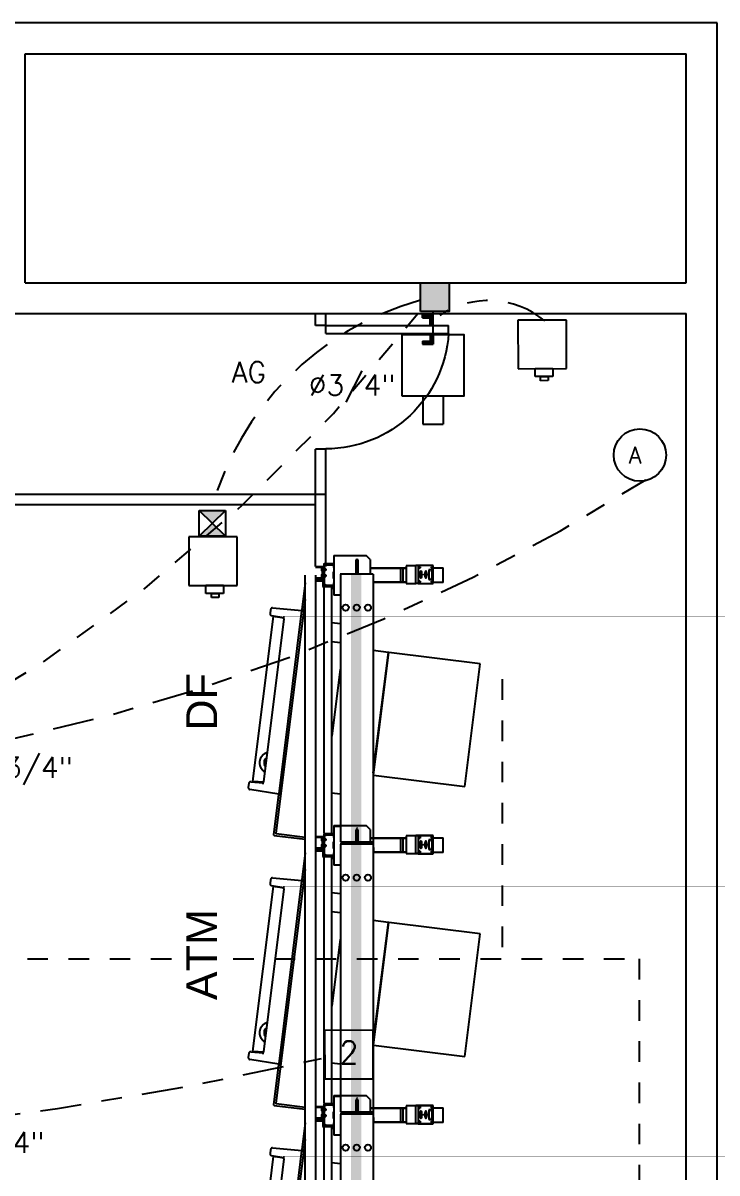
# Model space of a CAD drawing. Extents: x 16 to 124, y 36 to 90.
# Drawn here: x 57.23 to 60.6, y 44.65 to 50.23 of the extents above; entities that cross this region are included whole.
import ezdxf

# ---------------------------------------------------------------- set-up
doc = ezdxf.new("R2010")
doc.units = 0
doc.header["$LTSCALE"] = 0.02
doc.linetypes.add('DASHDOT', pattern=[1, 0.5, -0.25, 0, -0.25])
doc.linetypes.add('DASHED2', pattern=[0.375, 0.25, -0.125])
for name, color, linetype in [('42-TEXTO', 1, 'CONTINUOUS'), ('ALARME', 2, 'DASHDOT'), ('ARQUITETURA20', 1, 'CONTINUOUS'), ('CAIXAS', 7, 'CONTINUOUS'), ('CALHA', 160, 'CONTINUOUS'), ('CAN-ALARME', 10, 'DASHDOT'), ('CAN-SENSOR', 9, 'DASHED2'), ('CARENAGEM', 1, 'CONTINUOUS'), ('CONDUL', 5, 'CONTINUOUS'), ('DIVISORIA', 5, 'CONTINUOUS'), ('ESQUADRIAS-F', 2, 'CONTINUOUS'), ('ESQUADRIAS-G', 1, 'CONTINUOUS'), ('LE', 5, 'CONTINUOUS'), ('PAREDES', 7, 'CONTINUOUS'), ('PISO', 6, 'CONTINUOUS'), ('TOMADAS30', 5, 'CONTINUOUS')]:
    doc.layers.add(name, color=color, linetype=linetype)
doc.styles.add('PAVIM', font='swiss.ttf')
doc.styles.add('ROMANS', font='simplex.shx')

# ---------------------------------------------------------------- blocks, each defined once
blk = doc.blocks.new('A$C3C972CB8')
at = {"layer": 'CARENAGEM'}
for p, q in [((0.526, 1.1254), (0.4705, 0.6829)), ((1.1213, 1.0507), (0.526, 1.1254)), ((1.0658, 0.6082), (1.1213, 1.0507)), ((0.1367, 0.898), (0.0487, 0.898)), ((0.0487, 0.898), (0.0487, 0.8251)), ((0.0606, 0.898), (0.0606, 0.9469)), ((0.1306, 0.9469), (0.0606, 0.9469)), ((0.1306, 0.9469), (0.1306, 0.898)), ((0.1367, 0.8251), (0.1367, 0.898)), ((1.4476, 0.898), (1.3596, 0.898)), ((1.3596, 0.898), (1.3596, 0.8251)), ((1.3707, 0.898), (1.3707, 0.9469)), ((1.4407, 0.9469), (1.3707, 0.9469)), ((1.4407, 0.9469), (1.4407, 0.898)), ((1.4476, 0.8251), (1.4476, 0.898)), ((0.0552, 0.8927), (0.0552, 0.8894)), ((0.0602, 0.8894), (0.0602, 0.8927)), ((0.0692, 0.8922), (0.0692, 0.8773)), ((0.1162, 0.8922), (0.0692, 0.8922)), ((0.0692, 0.8913), (0.1162, 0.8913)), ((0.0692, 0.8773), (0.1162, 0.8773)), ((0.1084, 0.8391), (0.0769, 0.8391)), ((0.1162, 0.8773), (0.1162, 0.8922)), ((0.1252, 0.8927), (0.1252, 0.8894)), ((0.1302, 0.8894), (0.1302, 0.8927)), ((1.3661, 0.8927), (1.3661, 0.8894)), ((1.3711, 0.8894), (1.3711, 0.8927)), ((1.3801, 0.8922), (1.3801, 0.8773)), ((1.4271, 0.8922), (1.3801, 0.8922)), ((1.3801, 0.8913), (1.4271, 0.8913)), ((1.3801, 0.8773), (1.4271, 0.8773)), ((1.4193, 0.8392), (1.3878, 0.8392)), ((1.4271, 0.8773), (1.4271, 0.8922)), ((1.4361, 0.8927), (1.4361, 0.8894)), ((1.4411, 0.8894), (1.4411, 0.8927)), ((0.0487, 0.8251), (0.0487, 0.8134)), ((0.0487, 0.8251), (0.1367, 0.8251)), ((0.1367, 0.8134), (0.0487, 0.8134)), ((0.0506, 0.8134), (0.0506, 0.7663)), ((0.0552, 0.8338), (0.0552, 0.8304)), ((0.0602, 0.8304), (0.0602, 0.8338)), ((0.1252, 0.8338), (0.1252, 0.8304)), ((0.1302, 0.8304), (0.1302, 0.8338)), ((0.1356, 0.7663), (0.1356, 0.8134)), ((0.1367, 0.8251), (0.1367, 0.8134)), ((1.3596, 0.8251), (1.3596, 0.8134)), ((1.3596, 0.8251), (1.4476, 0.8251)), ((1.3966, 0.8134), (1.3596, 0.8134)), ((1.3607, 0.8134), (1.3607, 0.7663)), ((1.3661, 0.8338), (1.3661, 0.8304)), ((1.3711, 0.8304), (1.3711, 0.8338)), ((1.4361, 0.8338), (1.4361, 0.8304)), ((1.4411, 0.8304), (1.4411, 0.8338)), ((1.4457, 0.7663), (1.4457, 0.8134)), ((1.4476, 0.8251), (1.4476, 0.8134)), ((0.0506, 0.7663), (0.1356, 0.7663)), ((0.0606, 0.5916), (0.0606, 0.7663)), ((0.0628, 0.7663), (0.0628, 0.5916)), ((0.0628, 0.7509), (0.1283, 0.7509)), ((0.1283, 0.74), (0.0628, 0.74)), ((0.1283, 0.6066), (0.1283, 0.7663)), ((0.1306, 0.7663), (0.1306, 0.6066)), ((1.3607, 0.7663), (1.4457, 0.7663)), ((1.3707, 0.6066), (1.3707, 0.7663)), ((1.3729, 0.7663), (1.3729, 0.6066)), ((1.3729, 0.7509), (1.4384, 0.7509)), ((1.4384, 0.74), (1.3729, 0.74)), ((1.4384, 0.6086), (1.4384, 0.7663)), ((1.4407, 0.7663), (1.4407, 0.6086)), ((0.4701, 0.6799), (0.4609, 0.6066)), ((0.4705, 0.6829), (0.4701, 0.6799)), ((1.0546, 0.6066), (0.4701, 0.6799)), ((1.0658, 0.6082), (0.4705, 0.6829)), ((0.02, 0.5916), (0, 0.5716)), ((0, 0.4159), (0, 0.5716)), ((0.02, 0.5916), (0.0899, 0.5916)), ((0.0899, 0.6066), (1.389, 0.6066)), ((0.0899, 0.6066), (0.0899, 0.4466)), ((0.0908, 0.6057), (0.0908, 0.4475)), ((1.0656, 0.6066), (1.0658, 0.6082)), ((1.389, 0.6066), (1.4407, 0.6086)), ((1.389, 0.4475), (1.389, 0.6066)), ((0.0899, 0.5327), (0.025, 0.5327)), ((0.025, 0.5227), (0.0899, 0.5227)), ((0.0606, 0.5227), (0.0606, 0.5327)), ((0.0628, 0.5327), (0.0628, 0.5227)), ((0.0908, 0.4475), (1.389, 0.4475)), ((0.192, 0.4466), (0.192, 0.4159)), ((0.3247, 0.4059), (0.3298, 0.4466)), ((0.4237, 0.4466), (0.4186, 0.4059)), ((0.552, 0.4466), (0.8764, 0.4059)), ((1.1513, 0.4059), (1.1564, 0.4466)), ((1.3132, 0.4159), (1.3132, 0.4466)), ((0, 0.4159), (0.192, 0.4159)), ((0.0406, 0.4159), (0.0451, 0.4159)), ((0.0406, 0.4159), (0.0406, 0.4159)), ((0.0406, 0.4114), (0.0406, 0.3704)), ((0.0428, 0.3704), (0.0428, 0.4114)), ((0.0458, 0.4081), (0.0436, 0.4081)), ((0.0436, 0.4081), (0.0436, 0.3726)), ((0.0586, 0.4159), (0.0451, 0.4159)), ((0.0451, 0.4136), (0.0586, 0.4136)), ((0.0458, 0.3726), (0.0458, 0.4081)), ((0.0463, 0.4136), (0.0463, 0.3764)), ((0.0586, 0.4136), (0.0586, 0.4159)), ((0.0586, 0.4159), (0.1326, 0.4159)), ((0.0831, 0.4124), (0.1081, 0.4124)), ((0.1326, 0.4159), (0.1326, 0.4136)), ((0.1461, 0.4159), (0.1326, 0.4159)), ((0.1326, 0.4136), (0.1461, 0.4136)), ((0.1448, 0.3764), (0.1448, 0.4136)), ((0.1476, 0.4081), (0.1453, 0.4081)), ((0.1453, 0.4081), (0.1453, 0.3726)), ((0.1461, 0.4159), (0.1506, 0.4159)), ((0.1476, 0.3726), (0.1476, 0.4081)), ((0.1483, 0.4114), (0.1483, 0.3704)), ((0.1506, 0.4159), (0.1506, 0.4159)), ((0.1506, 0.3704), (0.1506, 0.4114)), ((0.1566, 0.4114), (0.1506, 0.4114)), ((0.1556, 0.4059), (0.1511, 0.4059)), ((0.1511, 0.3704), (0.1511, 0.4059)), ((1.3457, 0.4059), (0.1556, 0.4059)), ((0.1566, 0.4114), (0.1606, 0.4114)), ((0.1606, 0.4114), (0.1606, 0.4059)), ((1.3132, 0.4159), (1.3552, 0.4159)), ((1.3502, 0.4059), (1.3457, 0.4059)), ((1.3502, 0.4059), (1.3502, 0.3704)), ((1.3507, 0.4114), (1.3507, 0.3704)), ((1.3529, 0.3704), (1.3529, 0.4114)), ((1.3559, 0.4081), (1.3537, 0.4081)), ((1.3537, 0.4081), (1.3537, 0.3726)), ((1.3687, 0.4159), (1.3552, 0.4159)), ((1.3552, 0.4136), (1.3687, 0.4136)), ((1.3559, 0.3726), (1.3559, 0.4081)), ((1.3564, 0.4136), (1.3564, 0.3764)), ((1.3687, 0.4136), (1.3687, 0.4159)), ((0.1461, 0.3681), (0.0451, 0.3681)), ((0.0451, 0.3659), (0.1461, 0.3659)), ((0.0463, 0.3764), (0.0523, 0.3704)), ((0.0646, 0.3704), (0.0481, 0.3704)), ((0.0536, 0.3259), (0.0536, 0.3659)), ((0.1086, 0.3609), (0.0586, 0.3609)), ((0.0586, 0.3609), (0.0586, 0.3259)), ((0.0606, 0.3609), (0.0606, 0.3589)), ((0.0766, 0.3589), (0.0606, 0.3589)), ((0.0726, 0.3759), (0.0646, 0.3759)), ((0.0646, 0.3759), (0.0726, 0.3759)), ((0.0646, 0.3759), (0.0646, 0.3681)), ((0.0646, 0.3759), (0.0646, 0.3759)), ((0.0726, 0.3759), (0.0726, 0.3681)), ((0.0726, 0.3759), (0.0726, 0.3759)), ((0.0946, 0.3704), (0.0726, 0.3704)), ((0.0766, 0.3609), (0.0766, 0.3589)), ((0.0906, 0.3589), (0.0906, 0.3609)), ((0.0906, 0.3589), (0.1066, 0.3589)), ((0.1026, 0.3759), (0.0946, 0.3759)), ((0.0946, 0.3759), (0.1026, 0.3759)), ((0.0946, 0.3759), (0.0946, 0.3759)), ((0.0946, 0.3681), (0.0946, 0.3759)), ((0.1026, 0.3759), (0.1026, 0.3759)), ((0.1026, 0.3681), (0.1026, 0.3759)), ((0.1431, 0.3704), (0.1026, 0.3704)), ((0.1066, 0.3589), (0.1066, 0.3609)), ((0.1086, 0.3259), (0.1086, 0.3609)), ((0.1136, 0.3659), (0.1136, 0.3259)), ((0.1192, 0.3634), (0.1177, 0.3634)), ((0.1177, 0.3634), (0.1177, 0.3259)), ((0.1506, 0.3634), (0.1192, 0.3634)), ((0.1192, 0.3259), (0.1192, 0.3634)), ((0.1224, 0.3629), (0.1551, 0.3629)), ((0.1224, 0.3259), (0.1224, 0.3629)), ((0.1388, 0.3704), (0.1448, 0.3764)), ((0.1506, 0.3629), (0.1506, 0.3704)), ((0.1551, 0.3659), (1.3462, 0.3659)), ((0.1551, 0.3659), (0.1551, 0.3641)), ((0.1551, 0.3629), (0.1551, 0.3641)), ((0.0956, 0.3259), (1.4057, 0.3259)), ((1.4057, 0.2759), (0.0956, 0.2759)), ((0.1331, 0.2759), (0.2632, 0.2596)), ((0.2135, 0.2759), (1.3471, 0.1337)), ((0.2543, 0.1181), (0.267, 0.26)), ((0.2674, 0.2691), (0.2665, 0.2622)), ((0.2665, 0.2622), (0.2674, 0.2691)), ((0.2691, 0.2588), (1.1562, 0.1476)), ((1.3491, 0.1352), (1.3668, 0.2759)), ((1.358, 0.1253), (1.3768, 0.2759)), ((0.302, 0.1729), (0.2924, 0.1133)), ((0.3044, 0.1728), (0.2962, 0.1218)), ((0.3073, 0.1725), (1.0978, 0.0733)), ((0.2967, 0.1212), (1.0955, 0.021)), ((1.1585, 0.1482), (1.1358, 0.0075)), ((1.1595, 0.1502), (1.1604, 0.1571)), ((1.1604, 0.1571), (1.1595, 0.1502)), ((1.1621, 0.1468), (1.3546, 0.1227)), ((0.2621, 0.1083), (0.2824, 0.1058)), ((1.1007, 0.0729), (1.096, 0.0215)), ((1.0976, 0.0123), (1.1031, 0.0724)), ((1.1055, 0.0025), (1.1258, 0))]:
    blk.add_line(p, q, dxfattribs=at)
for centre in [(0.2529, 0.5806), (0.2529, 0.5266), (0.2529, 0.4726)]:
    blk.add_circle(centre, 0.015, dxfattribs=at)
for centre, radius, start, end in [((0.025, 0.5277), 0.005, 90, 270), ((1.3159, 0.5295), 0.0055, 315.5774, 0), ((0.0451, 0.4114), 0.0045, 90, 180), ((0.0451, 0.4114), 0.00225, 90, 180), ((0.0831, 0.4174), 0.005, 197.4576, 270), ((0.1081, 0.4174), 0.005, 270, 342.5424), ((0.1461, 0.4114), 0.0045, 0, 90), ((0.1461, 0.4114), 0.00225, 0, 90), ((1.3552, 0.4114), 0.0045, 90, 180), ((1.3552, 0.4114), 0.00225, 90, 180), ((0.0451, 0.3704), 0.0045, 180, 270), ((0.0451, 0.3704), 0.00225, 180, 270), ((0.0481, 0.3726), 0.0045, 180, 270), ((0.0481, 0.3726), 0.00225, 180, 270), ((0.0686, 0.3649), 0.01, 216.8699, 323.1301), ((0.0986, 0.3649), 0.01, 216.8699, 323.1301), ((0.1431, 0.3726), 0.0045, 270, 360), ((0.1431, 0.3726), 0.00225, 270, 360), ((0.1461, 0.3704), 0.00225, 270, 0), ((0.1461, 0.3704), 0.0045, 270, 0), ((0.1556, 0.3704), 0.0045, 180, 270), ((0.2635, 0.2625), 0.003, 262.8505, 352.8505), ((0.2695, 0.2618), 0.003, 172.8505, 262.8505), ((1.1565, 0.1505), 0.003, 262.8505, 352.8505), ((1.1625, 0.1498), 0.003, 172.8505, 262.8505), ((1.3473, 0.1355), 0.0018, 262.8505, 352.8505), ((1.355, 0.1256), 0.003, 262.8505, 352.8505)]:
    blk.add_arc(centre, radius, start, end, dxfattribs=at)
at = {"layer": 'CARENAGEM', "extrusion": (7.88861e-31, -1.97383e-45, -1)}
for centre, major_axis in [((0.0577, 0.8927), (0.0025, 0)), ((0.1277, 0.8927), (0.0025, 0)), ((0.0577, 0.8919), (0.0025, 0)), ((0.0577, 0.8894), (-0.0025, 0)), ((0.1277, 0.8919), (0.0025, 0)), ((0.1277, 0.8894), (-0.0025, 0)), ((0.0577, 0.8338), (0.0025, 0)), ((0.0577, 0.8329), (0.0025, 0)), ((0.0577, 0.8304), (-0.0025, 0)), ((0.1277, 0.8338), (0.0025, 0)), ((0.1277, 0.8329), (0.0025, 0)), ((0.1277, 0.8304), (-0.0025, 0))]:
    blk.add_ellipse(centre, major_axis=major_axis, ratio=0.224951, start_param=3.141593, end_param=6.283185, dxfattribs=at)
at = {"layer": 'CARENAGEM', "extrusion": (1.18329e-30, -2.96074e-45, -1)}
for centre in [(0.0927, 0.894), (0.0927, 0.8755), (0.0927, 0.8684), (0.0927, 0.8548), (0.0927, 0.8449), (0.0927, 0.8312)]:
    blk.add_ellipse(centre, major_axis=(0.002, 0), ratio=0.224951, start_param=3.141593, end_param=9.424778, dxfattribs=at)
at = {"layer": 'CARENAGEM', "extrusion": (7.88861e-31, -2.01762e-45, -1)}
for centre, major_axis in [((1.3686, 0.8927), (0.0025, 0)), ((1.4386, 0.8927), (0.0025, 0)), ((1.3686, 0.8919), (0.0025, 0)), ((1.3686, 0.8894), (-0.0025, 0)), ((1.4386, 0.8919), (0.0025, 0)), ((1.4386, 0.8894), (-0.0025, 0)), ((1.3686, 0.8338), (0.0025, 0)), ((1.3686, 0.8329), (0.0025, 0)), ((1.3686, 0.8304), (-0.0025, 0)), ((1.4386, 0.8338), (0.0025, 0)), ((1.4386, 0.8329), (0.0025, 0)), ((1.4386, 0.8304), (-0.0025, 0))]:
    blk.add_ellipse(centre, major_axis=major_axis, ratio=0.224951, start_param=3.141593, end_param=6.283185, dxfattribs=at)
at = {"layer": 'CARENAGEM', "extrusion": (1.18329e-30, -3.01e-45, -1)}
for centre in [(1.4036, 0.894), (1.4036, 0.8755), (1.4036, 0.8684), (1.4036, 0.8548), (1.4036, 0.8449), (1.4036, 0.8313)]:
    blk.add_ellipse(centre, major_axis=(0.002, 0), ratio=0.224951, start_param=3.141593, end_param=9.424778, dxfattribs=at)
at = {"layer": 'CARENAGEM', "extrusion": (1.18329e-30, -5.69381e-44, -1)}
for centre in [(0.0581, 0.8902), (0.1281, 0.8902), (1.3682, 0.8902), (1.4382, 0.8902), (0.0581, 0.8312), (0.1281, 0.8312), (1.3682, 0.8313), (1.4382, 0.8313)]:
    blk.add_ellipse(centre, major_axis=(0.00165, 0), ratio=0.224951, start_param=3.141593, end_param=9.424778, dxfattribs=at)
at = {"layer": 'CARENAGEM', "extrusion": (1.18329e-30, -5.69217e-44, -1)}
for centre, start_param, end_param in [((0.0736, 0.8672), 4.352704, 5.304046), ((0.0736, 0.8672), 0.229969, 0.820844), ((0.1126, 0.8672), 2.334587, 2.90467), ((0.1126, 0.8672), 4.120732, 5.004509), ((1.3837, 0.8672), 4.420269, 5.304046), ((1.3837, 0.8672), 0.236922, 0.807005), ((1.4227, 0.8672), 2.320749, 2.911624), ((1.4227, 0.8672), 4.120732, 5.072074)]:
    blk.add_ellipse(centre, major_axis=(0.0125, 0), ratio=0.97437, start_param=start_param, end_param=end_param, dxfattribs=at)
at = {"layer": 'CARENAGEM', "extrusion": (3.9443e-31, -9.86913e-46, -1)}
for centre, start_param, end_param in [((0.0927, 0.8616), 3.141593, 9.424778), ((0.0927, 0.8381), 3.141593, 9.424778), ((0.0927, 0.8607), 3.250092, 4.712389), ((0.0927, 0.8372), 3.250092, 4.712389), ((0.0927, 0.8607), 4.712389, 6.174686), ((0.0927, 0.8372), 4.712389, 6.174686)]:
    blk.add_ellipse(centre, major_axis=(0.018, 0), ratio=0.224951, start_param=start_param, end_param=end_param, dxfattribs=at)
at = {"layer": 'CARENAGEM', "extrusion": (7.88861e-31, -2.00667e-45, -1)}
for centre, start_param, end_param in [((1.4036, 0.8616), 3.141593, 9.424778), ((1.4036, 0.8381), 3.141593, 9.424778), ((1.4036, 0.8607), 3.250092, 4.712389), ((1.4036, 0.8372), 3.250092, 4.712389), ((1.4036, 0.8607), 4.712389, 6.174686), ((1.4036, 0.8372), 4.712389, 6.174686)]:
    blk.add_ellipse(centre, major_axis=(0.018, 0), ratio=0.224951, start_param=start_param, end_param=end_param, dxfattribs=at)
at = {"layer": 'CARENAGEM'}
for centre, start_param, end_param in [((1.0056, 0.1042), 0.752586, 2.389007), ((1.0058, 0.1062), 0.860792, 2.280801)]:
    blk.add_ellipse(centre, major_axis=(-0.0278, 0.0035), ratio=0.999391, start_param=start_param, end_param=end_param, dxfattribs=at)
for points, degree, knots in [([(0.3073, 0.1725), (0.3071, 0.1725), (0.3069, 0.1725), (0.3067, 0.1726), (0.3065, 0.1726), (0.3063, 0.1726), (0.3061, 0.1726), (0.3059, 0.1726), (0.3057, 0.1727), (0.3054, 0.1727), (0.3052, 0.1727), (0.305, 0.1727), (0.3048, 0.1727), (0.3046, 0.1728), (0.3044, 0.1728), (0.3042, 0.1728), (0.304, 0.1728), (0.3038, 0.1728), (0.3036, 0.1728), (0.3034, 0.1728), (0.3032, 0.1729), (0.303, 0.1729), (0.3028, 0.1729), (0.3026, 0.1729), (0.3024, 0.1729), (0.3022, 0.1729), (0.302, 0.1729), (0.3018, 0.1729), (0.3017, 0.1729), (0.3015, 0.1729), (0.3013, 0.1729), (0.3011, 0.1729), (0.301, 0.1729), (0.3008, 0.1729), (0.3006, 0.1729), (0.3005, 0.1729), (0.3003, 0.1729), (0.3002, 0.1729), (0.3, 0.1729), (0.2999, 0.1729), (0.2997, 0.1729), (0.2996, 0.1729), (0.2995, 0.1729), (0.2993, 0.1729), (0.2992, 0.1729), (0.2991, 0.1728), (0.299, 0.1728), (0.2989, 0.1728), (0.2988, 0.1728), (0.2987, 0.1728), (0.2986, 0.1728), (0.2985, 0.1728), (0.2984, 0.1728), (0.2984, 0.1728), (0.2983, 0.1728), (0.2982, 0.1728), (0.2982, 0.1727), (0.2981, 0.1727), (0.2981, 0.1727), (0.2981, 0.1727), (0.298, 0.1727), (0.298, 0.1727), (0.298, 0.1727), (0.298, 0.1727), (0.298, 0.1727), (0.298, 0.1727)], 1, [0, 0, 0.200219, 0.400438, 0.600656, 0.800875, 1.001094, 1.217587, 1.434081, 1.650574, 1.867067, 2.08356, 2.300054, 2.516547, 2.73304, 2.949533, 3.166027, 3.38252, 3.599013, 3.815506, 4.032, 4.243984, 4.455968, 4.667952, 4.879936, 5.091921, 5.303905, 5.515889, 5.727873, 5.939857, 6.151842, 6.363826, 6.57581, 6.787794, 6.999778, 7.211763, 7.423747, 7.634351, 7.844955, 8.05556, 8.266164, 8.476768, 8.687372, 8.897977, 9.108581, 9.319185, 9.52979, 9.740394, 9.950998, 10.161602, 10.372207, 10.582811, 10.763907, 10.945002, 11.126098, 11.307193, 11.488289, 11.669385, 11.85048, 12.015872, 12.181264, 12.346656, 12.512048, 12.677439, 12.842831, 12.982571, 13.034543, 13.034543]), ([(0.2543, 0.1181), (0.2543, 0.1181), (0.2543, 0.1181), (0.2542, 0.117), (0.2543, 0.1159), (0.2549, 0.1137), (0.2554, 0.1126), (0.2569, 0.1108), (0.2578, 0.11), (0.2598, 0.1089), (0.2609, 0.1085), (0.2621, 0.1083)], 3, [-0.027135, -0.027135, -0.027135, -0.027135, 0, 0, 3.29064, 3.29064, 6.80644, 6.80644, 10.322241, 10.322241, 13.838041, 13.838041, 13.838041, 13.838041]), ([(0.2824, 0.1058), (0.2836, 0.1056), (0.2847, 0.1057), (0.287, 0.1063), (0.2881, 0.1069), (0.2899, 0.1083), (0.2907, 0.1092), (0.2918, 0.1111), (0.2922, 0.1122), (0.2924, 0.1133), (0.2924, 0.1133), (0.2924, 0.1133)], 3, [0, 0, 0, 0, 3.5158, 3.5158, 7.031601, 7.031601, 10.547401, 10.547401, 13.819644, 13.819644, 13.865025, 13.865025, 13.865025, 13.865025]), ([(0.2977, 0.1309), (0.2975, 0.1309), (0.2973, 0.1309), (0.297, 0.1309), (0.2968, 0.1309), (0.2966, 0.1309), (0.2964, 0.131), (0.2962, 0.131), (0.2959, 0.131), (0.2957, 0.131), (0.2955, 0.131), (0.2953, 0.1311), (0.2953, 0.1311)], 1, [2.902778, 2.902778, 3.094495, 3.327121, 3.559747, 3.792373, 4.024998, 4.26496, 4.504921, 4.744882, 4.984843, 5.224804, 5.464765, 5.490344, 5.490344]), ([(0.2967, 0.1212), (0.2966, 0.1212), (0.2966, 0.1213), (0.2965, 0.1213), (0.2965, 0.1213), (0.2965, 0.1213), (0.2964, 0.1213), (0.2964, 0.1214), (0.2964, 0.1214), (0.2963, 0.1214), (0.2963, 0.1214), (0.2963, 0.1215), (0.2963, 0.1215), (0.2962, 0.1215), (0.2962, 0.1216), (0.2962, 0.1216), (0.2962, 0.1217), (0.2962, 0.1217), (0.2962, 0.1217), (0.2962, 0.1217), (0.2962, 0.1218), (0.2962, 0.1218), (0.2962, 0.1218), (0.2962, 0.1218), (0.2962, 0.1218), (0.2962, 0.1218), (0.2962, 0.1218), (0.2962, 0.1218)], 1, [0, 0, 0.0419879, 0.0839759, 0.1259638, 0.1668939, 0.2078241, 0.2487542, 0.2896843, 0.3303095, 0.3709346, 0.4115598, 0.4521849, 0.4928044, 0.5334239, 0.5740434, 0.614663, 0.6540309, 0.6933989, 0.7210082, 0.734611, 0.7482139, 0.7608778, 0.7735418, 0.7905417, 0.8075415, 0.8245414, 0.8466684, 0.8687953, 0.8687953]), ([(0.9574, 0.0909), (0.9575, 0.0905), (0.9577, 0.0898), (0.9579, 0.089), (0.9582, 0.0883), (0.9584, 0.0875), (0.9587, 0.0867), (0.959, 0.086), (0.9593, 0.0853), (0.9596, 0.0845), (0.9599, 0.0838), (0.9602, 0.0831), (0.9606, 0.0823), (0.9609, 0.0816), (0.9613, 0.0809), (0.9617, 0.0802), (0.9621, 0.0795), (0.9625, 0.0788), (0.9629, 0.0781), (0.9633, 0.0774), (0.9637, 0.0768), (0.9642, 0.0761), (0.9646, 0.0754), (0.9651, 0.0748), (0.9656, 0.0742), (0.9661, 0.0735), (0.9666, 0.0729), (0.9671, 0.0723), (0.9676, 0.0717), (0.9681, 0.0711), (0.9686, 0.0705), (0.9692, 0.0699), (0.9697, 0.0693), (0.9703, 0.0687), (0.9709, 0.0682), (0.9714, 0.0676), (0.972, 0.0671), (0.9726, 0.0665), (0.9732, 0.066), (0.9738, 0.0655), (0.9745, 0.065), (0.9751, 0.0645), (0.9757, 0.064), (0.9764, 0.0636), (0.977, 0.0631), (0.9777, 0.0626), (0.9784, 0.0622), (0.979, 0.0618), (0.9797, 0.0614), (0.9804, 0.0609), (0.9811, 0.0605), (0.9818, 0.0602), (0.9825, 0.0598), (0.9832, 0.0594), (0.9839, 0.0591), (0.9847, 0.0587), (0.9854, 0.0584), (0.9861, 0.0581), (0.9869, 0.0578), (0.9876, 0.0575), (0.9884, 0.0572), (0.9891, 0.0569), (0.9899, 0.0567), (0.9906, 0.0564), (0.9914, 0.0562), (0.9922, 0.056), (0.9929, 0.0558), (0.9937, 0.0556), (0.9945, 0.0554), (0.9953, 0.0552), (0.9961, 0.0551), (0.9968, 0.0549), (0.9976, 0.0548), (0.9984, 0.0547), (0.9992, 0.0546), (1, 0.0545), (1.0008, 0.0544), (1.0016, 0.0543), (1.0024, 0.0542), (1.0032, 0.0542), (1.004, 0.0542), (1.0048, 0.0542), (1.0056, 0.0541), (1.0064, 0.0542), (1.0072, 0.0542), (1.008, 0.0542), (1.0088, 0.0543), (1.0096, 0.0543), (1.0104, 0.0544), (1.0112, 0.0545), (1.012, 0.0546), (1.0128, 0.0547), (1.0136, 0.0548), (1.0144, 0.0549), (1.0151, 0.0551), (1.0159, 0.0552), (1.0167, 0.0554), (1.0175, 0.0556), (1.0183, 0.0558), (1.019, 0.056), (1.0198, 0.0562), (1.0206, 0.0564), (1.0213, 0.0567), (1.0221, 0.0569), (1.0228, 0.0572), (1.0236, 0.0575), (1.0243, 0.0578), (1.0251, 0.0581), (1.0258, 0.0584), (1.0265, 0.0587), (1.0273, 0.0591), (1.028, 0.0594), (1.0287, 0.0598), (1.0294, 0.0602), (1.0301, 0.0606), (1.0308, 0.061), (1.0315, 0.0614), (1.0322, 0.0618), (1.0328, 0.0622), (1.0335, 0.0627), (1.0342, 0.0631), (1.0348, 0.0636), (1.0355, 0.064), (1.0361, 0.0645), (1.0367, 0.065), (1.0373, 0.0655), (1.038, 0.066), (1.0386, 0.0666), (1.0392, 0.0671), (1.0398, 0.0676), (1.0403, 0.0682), (1.0409, 0.0687), (1.0415, 0.0693), (1.042, 0.0699), (1.0426, 0.0705), (1.0431, 0.0711), (1.0436, 0.0717), (1.0441, 0.0723), (1.0446, 0.0729), (1.0451, 0.0735), (1.0456, 0.0742), (1.0461, 0.0748), (1.0466, 0.0755), (1.047, 0.0761), (1.0474, 0.0768), (1.0479, 0.0775), (1.0483, 0.0782), (1.0487, 0.0788), (1.0491, 0.0794)], 1, [3.527144, 3.527144, 3.535478, 3.551478, 3.567478, 3.583478, 3.599477, 3.615477, 3.631477, 3.647476, 3.663476, 3.679476, 3.695475, 3.711475, 3.727475, 3.743474, 3.759474, 3.775474, 3.791474, 3.807474, 3.823473, 3.839473, 3.855473, 3.871473, 3.887473, 3.903473, 3.919473, 3.935473, 3.951473, 3.967472, 3.983472, 3.999472, 4.015472, 4.031472, 4.047472, 4.063472, 4.079472, 4.095472, 4.111472, 4.127472, 4.143472, 4.159472, 4.175472, 4.191472, 4.207473, 4.223473, 4.239473, 4.255473, 4.271473, 4.287473, 4.303473, 4.319473, 4.335474, 4.351474, 4.367474, 4.383474, 4.399474, 4.415474, 4.431475, 4.447475, 4.463475, 4.479476, 4.495476, 4.511476, 4.527476, 4.543477, 4.559477, 4.575477, 4.591478, 4.607478, 4.623478, 4.639479, 4.655479, 4.671479, 4.68748, 4.70348, 4.71948, 4.735481, 4.751481, 4.767481, 4.783482, 4.799482, 4.815483, 4.831483, 4.847483, 4.863484, 4.879484, 4.895485, 4.911485, 4.927485, 4.943486, 4.959486, 4.975486, 4.991487, 5.007487, 5.023488, 5.039488, 5.055488, 5.071489, 5.087489, 5.103489, 5.11949, 5.13549, 5.15149, 5.16749, 5.183491, 5.199491, 5.215491, 5.231492, 5.247492, 5.263492, 5.279493, 5.295493, 5.311493, 5.327493, 5.343494, 5.359494, 5.375494, 5.391494, 5.407494, 5.423495, 5.439495, 5.455495, 5.471495, 5.487495, 5.503495, 5.519495, 5.535495, 5.551495, 5.567495, 5.583495, 5.599496, 5.615496, 5.631496, 5.647496, 5.663496, 5.679496, 5.695496, 5.711496, 5.727496, 5.743496, 5.759495, 5.775495, 5.791495, 5.807495, 5.823495, 5.839495, 5.855495, 5.871494, 5.885424, 5.885424]), ([(1.1069, 0.0712), (1.1069, 0.0712), (1.1069, 0.0712), (1.1069, 0.0713), (1.1069, 0.0713), (1.1069, 0.0713), (1.1068, 0.0713), (1.1068, 0.0713), (1.1068, 0.0713), (1.1068, 0.0713), (1.1067, 0.0713), (1.1067, 0.0713), (1.1067, 0.0714), (1.1066, 0.0714), (1.1066, 0.0714), (1.1065, 0.0714), (1.1065, 0.0714), (1.1064, 0.0715), (1.1063, 0.0715), (1.1063, 0.0715), (1.1062, 0.0715), (1.1061, 0.0716), (1.106, 0.0716), (1.1059, 0.0716), (1.1058, 0.0717), (1.1058, 0.0717), (1.1057, 0.0717), (1.1056, 0.0717), (1.1054, 0.0718), (1.1053, 0.0718), (1.1052, 0.0719), (1.1051, 0.0719), (1.1049, 0.0719), (1.1048, 0.072), (1.1047, 0.072), (1.1045, 0.072), (1.1044, 0.0721), (1.1043, 0.0721), (1.1041, 0.0722), (1.1039, 0.0722), (1.1038, 0.0722), (1.1036, 0.0723), (1.1034, 0.0723), (1.1032, 0.0724), (1.1031, 0.0724), (1.1029, 0.0725), (1.1027, 0.0725), (1.1025, 0.0725), (1.1023, 0.0726), (1.1021, 0.0726), (1.1019, 0.0727), (1.1017, 0.0727), (1.1015, 0.0727), (1.1013, 0.0728), (1.1011, 0.0728), (1.1009, 0.0729), (1.1007, 0.0729), (1.1005, 0.0729), (1.1003, 0.073), (1.1001, 0.073), (1.0999, 0.073), (1.0997, 0.0731), (1.0995, 0.0731), (1.0993, 0.0731), (1.0991, 0.0732), (1.0989, 0.0732), (1.0986, 0.0732), (1.0984, 0.0732), (1.0982, 0.0733), (1.098, 0.0733), (1.0978, 0.0733)], 1, [11.287326, 11.287326, 11.347666, 11.479103, 11.610541, 11.741979, 11.873417, 12.019793, 12.16617, 12.312547, 12.458923, 12.6053, 12.751676, 12.898053, 13.044429, 13.190806, 13.337183, 13.503495, 13.669808, 13.836121, 14.002433, 14.168746, 14.335059, 14.501372, 14.667684, 14.833997, 15.00031, 15.166623, 15.360061, 15.553499, 15.746938, 15.940376, 16.133814, 16.327253, 16.520691, 16.714129, 16.907568, 17.101006, 17.294444, 17.487883, 17.704962, 17.922041, 18.13912, 18.356199, 18.573278, 18.790357, 19.007436, 19.224515, 19.441594, 19.658673, 19.875752, 20.092831, 20.30991, 20.52293, 20.73595, 20.94897, 21.161989, 21.375009, 21.588029, 21.801049, 22.014069, 22.227089, 22.440109, 22.653129, 22.866148, 23.079168, 23.292188, 23.505208, 23.712646, 23.920084, 24.127522, 24.33496, 24.33496]), ([(1.096, 0.0215), (1.096, 0.0215), (1.096, 0.0214), (1.096, 0.0214), (1.096, 0.0214), (1.096, 0.0214), (1.096, 0.0214), (1.096, 0.0214), (1.096, 0.0214), (1.096, 0.0214), (1.096, 0.0213), (1.096, 0.0213), (1.096, 0.0213), (1.0959, 0.0212), (1.0959, 0.0212), (1.0959, 0.0212), (1.0959, 0.0211), (1.0958, 0.0211), (1.0958, 0.0211), (1.0958, 0.0211), (1.0957, 0.0211), (1.0957, 0.021), (1.0956, 0.021), (1.0956, 0.021), (1.0956, 0.021), (1.0955, 0.021), (1.0955, 0.021)], 1, [0, 0, 0.0626187, 0.09388, 0.1065253, 0.1191706, 0.1318049, 0.1444393, 0.1613001, 0.1781609, 0.1950217, 0.2249463, 0.2548709, 0.2977034, 0.340536, 0.3833685, 0.4231744, 0.4629803, 0.5027861, 0.542592, 0.5832112, 0.6238303, 0.6644495, 0.7050686, 0.7460327, 0.7869968, 0.8279608, 0.8689249, 0.8689249]), ([(1.0993, 0.0302), (1.0992, 0.0302), (1.099, 0.0302), (1.0988, 0.0303), (1.0986, 0.0303), (1.0984, 0.0304), (1.0982, 0.0304), (1.098, 0.0304), (1.0978, 0.0305), (1.0975, 0.0305), (1.0973, 0.0305), (1.0971, 0.0306), (1.0969, 0.0306), (1.0969, 0.0306)], 1, [21.441958, 21.441958, 21.467705, 21.698529, 21.929352, 22.160176, 22.391, 22.621824, 22.852647, 23.083471, 23.314295, 23.545119, 23.775943, 24.006766, 24.026551, 24.026551]), ([(1.0976, 0.0123), (1.0976, 0.0123), (1.0976, 0.0123), (1.0975, 0.0112), (1.0977, 0.0101), (1.0983, 0.0079), (1.0988, 0.0068), (1.1003, 0.005), (1.1012, 0.0042), (1.1032, 0.0031), (1.1043, 0.0027), (1.1055, 0.0025)], 3, [-0.045381, -0.045381, -0.045381, -0.045381, 0, 0, 3.272243, 3.272243, 6.788044, 6.788044, 10.303844, 10.303844, 13.819644, 13.819644, 13.819644, 13.819644]), ([(1.1258, 0), (1.1269, -0.0001), (1.1281, -0.0001), (1.1304, 0.0005), (1.1314, 0.0011), (1.1333, 0.0025), (1.1341, 0.0034), (1.1352, 0.0053), (1.1356, 0.0064), (1.1358, 0.0075), (1.1358, 0.0075), (1.1358, 0.0075)], 3, [0, 0, 0, 0, 3.5158, 3.5158, 7.031601, 7.031601, 10.547401, 10.547401, 13.838041, 13.838041, 13.865175, 13.865175, 13.865175, 13.865175])]:
    blk.add_open_spline(points, degree=degree, knots=knots, dxfattribs=at)
blk.add_open_spline([(1.096, 0.0215), (1.096, 0.0215), (1.096, 0.0215), (1.096, 0.0215), (1.096, 0.0215), (1.096, 0.0215)], degree=1, dxfattribs=at)
blk = doc.blocks.new('A$C05567B69')
at = {"layer": 'ESQUADRIAS-F'}
blk.add_arc((0.8, 0), 0.8, 93.58332, 180, dxfattribs=at)
at = {"layer": 'ESQUADRIAS-G'}
for p, q in [((0.75, 0), (0.75, 0.7984)), ((0.75, 0.7984), (0.8, 0.7984)), ((0.8, 0), (0.8, 0.7984)), ((0.68, 0.6284), (0.68, 0.6984)), ((0.75, 0.6984), (0.68, 0.6984)), ((0.7, 0.6284), (0.7, 0.6784)), ((0.75, 0.6784), (0.7, 0.6784)), ((0.8, 0.6984), (0.87, 0.6984)), ((0.8, 0.6784), (0.85, 0.6784)), ((0.85, 0.6284), (0.85, 0.6784)), ((0.87, 0.6284), (0.87, 0.6984)), ((0.7, 0.6284), (0.68, 0.6284)), ((0.85, 0.6284), (0.87, 0.6284)), ((0.75, 0), (0.8, 0))]:
    blk.add_line(p, q, dxfattribs=at)
for points in [[(0.68, 0.6984), (0.75, 0.6984), (0.7, 0.6784), (0.75, 0.6784)], [(0.68, 0.6284), (0.68, 0.6984), (0.7, 0.6284), (0.7, 0.6784)], [(0.8, 0.6984), (0.87, 0.6984), (0.8, 0.6784), (0.85, 0.6784)], [(0.85, 0.6284), (0.85, 0.6784), (0.87, 0.6284), (0.87, 0.6984)]]:
    blk.add_solid(points, dxfattribs=at)

msp = doc.modelspace()

# ---------------------------------------------------------------- hatches: boundary and pattern name
at = {"layer": 'CAIXAS'}
msp.add_hatch(color=256, dxfattribs=at).paths.add_polyline_path([(59.29636, 48.97198), (59.15636, 48.97198), (59.15636, 48.83198), (59.29636, 48.83198)])
at = {"layer": 'CONDUL'}
h = msp.add_hatch(color=256, dxfattribs=at)
h.paths.add_polyline_path([(58.14506, 47.80422), (58.20897, 47.86712), (58.08114, 47.86712)])
h.paths.add_polyline_path([(58.20897, 47.74132), (58.14506, 47.80422), (58.08114, 47.74132)])

# ---------------------------------------------------------------- linework, layer by layer
at = {"layer": 'ALARME', "ltscale": 20}
for centre, radius, start, end in [((59.54656, 47.48124), 1.45895, 105.67753, 164.53665), ((59.48718, 48.45827), 0.42673, 50.31454, 123.73045), ((55.16669, 56.06378), 9.51941, 256.326235, 302.278958), ((54.68382, 62.84369), 18.0827, 249.836923, 282.753944)]:
    msp.add_arc(centre, radius, start, end, dxfattribs=at)
at = {"layer": 'CAIXAS'}
for p, q in [((59.21722, 48.83336), (59.21722, 48.72103)), ((59.16722, 48.42103), (59.16722, 48.28511)), ((59.26722, 48.42103), (59.26722, 48.28511)), ((59.16722, 48.28511), (59.26722, 48.28511))]:
    msp.add_line(p, q, dxfattribs=at)
for points in [[(59.15636, 48.83198), (59.15636, 48.97198), (59.29636, 48.97198), (59.29636, 48.83198)], [(59.06722, 48.42103), (59.06722, 48.72103), (59.36722, 48.72103), (59.36722, 48.42103)]]:
    msp.add_lwpolyline(points, close=True, dxfattribs=at)
at = {"layer": 'CALHA', "const_width": 0.05}
msp.add_lwpolyline([(58.8448, 47.55915), (58.8448, 37.09006)], dxfattribs=at)
at = {"layer": 'CAN-ALARME'}
for p, q in [((59.55234, 47.04776), (59.55234, 45.69154)), ((48.24746, 45.69108), (60.21833, 45.69108)), ((60.21833, 45.69108), (60.21833, 40.86763))]:
    msp.add_line(p, q, dxfattribs=at)
at = {"layer": 'CAN-SENSOR'}
msp.add_arc((53.02098, 53.58921), 7.76021, 249.050561, 322.097654, dxfattribs=at)
at = {"layer": 'CONDUL'}
for p, q in [((58.20897, 47.74132), (58.08114, 47.86712)), ((58.20897, 47.86712), (58.08114, 47.74132)), ((58.08114, 47.74132), (58.08114, 47.86712)), ((58.08114, 47.86712), (58.20897, 47.86712)), ((58.20897, 47.86712), (58.20897, 47.74132)), ((58.20897, 47.74132), (58.08114, 47.74132))]:
    msp.add_line(p, q, dxfattribs=at)
at = {"layer": 'DIVISORIA'}
for p, q in [((58.64636, 48.76339), (58.64636, 48.82198)), ((58.69636, 48.76339), (58.69636, 48.82198)), ((58.69636, 48.76339), (58.64636, 48.76339)), ((58.64636, 47.59473), (58.64636, 48.16339)), ((58.69636, 48.16339), (58.64636, 48.16339)), ((58.69636, 47.59473), (58.69636, 48.16339)), ((58.69636, 47.94473), (56.60636, 47.94473)), ((58.64636, 47.89473), (56.65636, 47.89473))]:
    msp.add_line(p, q, dxfattribs=at)
at = {"layer": 'LE', "linetype": 'ByBlock'}
msp.add_circle((60.22186, 48.13564), 0.12709, dxfattribs=at)
at = {"layer": 'PAREDES'}
for p, q in [((60.59636, 50.23198), (48.69636, 50.23198)), ((60.59636, 43.31829), (60.59636, 50.23198)), ((57.23636, 50.08198), (60.44636, 50.08198)), ((57.23636, 48.97198), (57.23636, 50.08198)), ((60.44636, 48.97198), (60.44636, 50.08198)), ((57.23636, 48.97198), (60.44636, 48.97198)), ((57.08636, 48.82198), (60.44636, 48.82198)), ((60.44636, 43.31829), (60.44636, 48.82198))]:
    msp.add_line(p, q, dxfattribs=at)
at = {"layer": 'TOMADAS30'}
for p, q in [((59.86488, 48.7905), (59.62972, 48.78974)), ((59.62972, 48.78974), (59.63049, 48.55435)), ((59.86565, 48.55511), (59.86488, 48.7905)), ((59.63049, 48.55435), (59.86565, 48.55511)), ((59.71356, 48.55517), (59.79841, 48.55545)), ((59.71369, 48.51597), (59.71356, 48.55517)), ((59.79841, 48.55545), (59.79854, 48.51625)), ((59.79854, 48.51625), (59.71369, 48.51597)), ((59.7398, 48.51606), (59.7757, 48.51618)), ((59.73986, 48.49646), (59.7398, 48.51606)), ((59.77576, 48.49658), (59.73986, 48.49646)), ((59.7757, 48.51618), (59.77576, 48.49658)), ((58.26599, 47.73881), (58.03083, 47.73804)), ((58.03083, 47.73804), (58.03159, 47.50265)), ((58.26676, 47.50341), (58.26599, 47.73881)), ((58.03159, 47.50265), (58.26676, 47.50341)), ((58.11467, 47.50347), (58.19952, 47.50375)), ((58.11479, 47.46427), (58.11467, 47.50347)), ((58.19952, 47.50375), (58.19965, 47.46455)), ((58.19965, 47.46455), (58.11479, 47.46427)), ((58.1409, 47.46436), (58.1768, 47.46448)), ((58.14097, 47.44476), (58.1409, 47.46436)), ((58.17687, 47.44488), (58.14097, 47.44476)), ((58.1768, 47.46448), (58.17687, 47.44488)), ((58.92609, 45.34438), (58.6907, 45.34379)), ((58.6907, 45.34379), (58.69129, 45.10862)), ((58.92668, 45.10921), (58.92609, 45.34438)), ((58.69129, 45.10862), (58.92668, 45.10921))]:
    msp.add_line(p, q, dxfattribs=at)

# ---------------------------------------------------------------- block references
at = {"layer": 'CARENAGEM', "rotation": 270}
for p in [(58.32049, 47.64831), (58.32049, 46.33821), (58.32049, 45.02812)]:
    msp.add_blockref('A$C3C972CB8', p, dxfattribs=at)
at = {"layer": 'PISO', "xscale": -0.7472867432126247, "yscale": 0.7472867432126247, "zscale": 0.7472867432126247, "rotation": 270}
msp.add_blockref('A$C05567B69', (58.69636, 48.16556), dxfattribs=at)

# ---------------------------------------------------------------- texts
at = {"layer": '42-TEXTO', "style": 'ROMANS'}
msp.add_text('2', height=0.10903, dxfattribs=at).set_placement((58.76225, 45.18231))
at = {"layer": 'ARQUITETURA20', "style": 'ROMANS'}
for s, p in [('AG', (58.23939, 48.4878)), ('%%C3/4"', (58.6145, 48.42474)), ('%%C3/4"', (57.04811, 46.56945)), ('%%C3/4"', (56.91004, 44.74942))]:
    msp.add_text(s, height=0.10001, dxfattribs=at).set_placement(p)
at = {"layer": 'LE', "linetype": 'ByBlock', "style": 'ROMANS'}
msp.add_text('A', height=0.08055, dxfattribs=at).set_placement((60.16847, 48.09538))
at = {"layer": 'PISO', "style": 'PAVIM'}
for s, p in [('DF', (58.16919, 46.79837)), ('ATM', (58.16919, 45.49058))]:
    msp.add_text(s, height=0.15, rotation=90, dxfattribs=at).set_placement(p)

doc.saveas('drawing.dxf')
